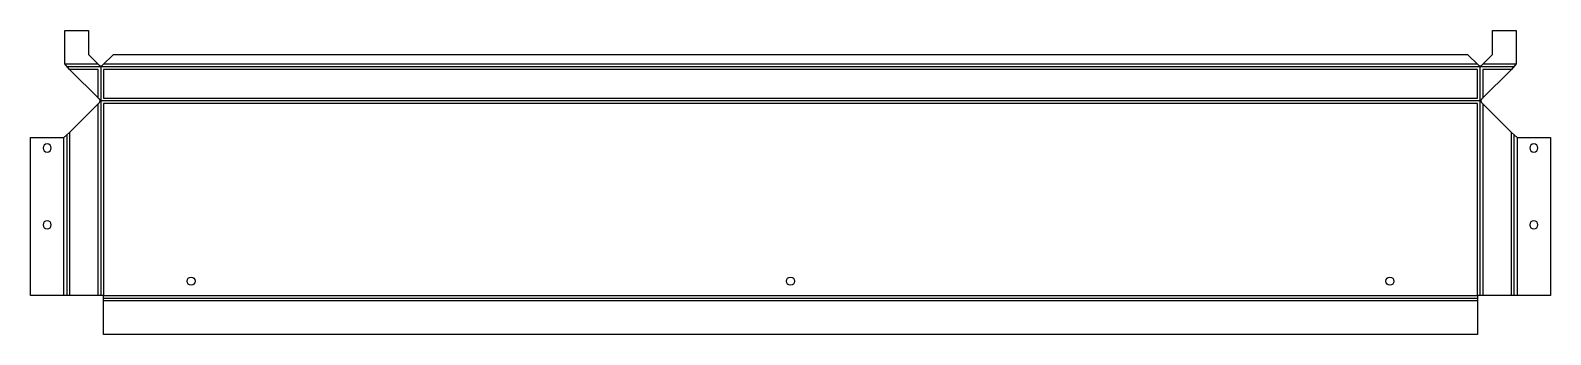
# Model space of a CAD drawing. Header units: millimetres. Extents: x -31 to 604, y 0 to 127.
import ezdxf

# ---------------------------------------------------------------- set-up
doc = ezdxf.new("R2010")
doc.units = ezdxf.units.MM

msp = doc.modelspace()

# ---------------------------------------------------------------- linework, layer by layer
at = {"layer": 'BEND'}
for p, q in [((-1.13, 111.65), (-15.19, 111.65)), ((-1.13, 112), (-1.13, 97.39)), ((574.13, 111.65), (-1.13, 111.65)), ((574.13, 97.39), (574.13, 112)), ((588.19, 111.65), (574.13, 111.65)), ((574.47, 97.39), (-1.47, 97.39)), ((-1.13, 97.39), (-1.13, 16.26)), ((574.13, 16.26), (574.13, 97.39)), ((-15.39, 83.19), (-15.39, 16.26)), ((588.39, 16.26), (588.39, 83.19)), ((0, 15.13), (573, 15.13))]:
    msp.add_line(p, q, dxfattribs=at)
at = {"layer": 'BEND_EXTENT'}
for p, q in [((-16.19, 112.79), (-2.33, 112.79)), ((-2.26, 110.52), (-14.19, 110.52)), ((-2.26, 98.59), (-2.26, 110.52)), ((0.07, 112.79), (572.93, 112.79)), ((587.19, 110.52), (575.26, 110.52)), ((575.26, 110.52), (575.26, 98.59)), ((575.33, 112.79), (589.19, 112.79)), ((-2.26, 16.26), (-2.26, 96.19)), ((575.26, 96.19), (575.26, 16.26)), ((-14.26, 84.19), (-14.26, 16.26)), ((587.26, 16.26), (587.26, 84.19)), ((-16.52, 16.26), (-16.52, 82.19)), ((589.52, 82.19), (589.52, 16.26)), ((573, 14), (0, 14))]:
    msp.add_line(p, q, dxfattribs=at)
for points in [[(573, 110.52), (0, 110.52), (0, 98.52), (573, 98.52)], [(573, 16.26), (573, 96.26), (0, 96.26), (0, 16.26)]]:
    msp.add_lwpolyline(points, close=True, dxfattribs=at)
at = {"layer": 'INTERIOR_PROFILES', "extrusion": (0, 0, -1)}
for centre in [(23.52, 77.76), (-596.52, 77.76), (23.52, 45.76), (-596.52, 45.76)]:
    msp.add_circle(centre, 1.7, dxfattribs=at)
at = {"layer": 'INTERIOR_PROFILES'}
for centre in [(36.5, 22.26), (286.5, 22.26), (536.5, 22.26)]:
    msp.add_circle(centre, 1.7, dxfattribs=at)
at = {"layer": 'OUTER_PROFILES'}
msp.add_lwpolyline([(-1.84, 112.29, 0.414214), (-0.42, 112.29), (4.07, 116.79), (568.93, 116.79), (573.42, 112.29, 0.414214), (574.84, 112.29), (579.33, 116.79), (579.33, 126.79), (589.19, 126.79), (589.19, 112.79), (587.19, 110.52), (574.77, 98.1, 0.414214), (574.77, 96.69), (587.26, 84.19), (589.52, 82.19), (603.52, 82.19), (603.52, 16.26), (573, 16.26), (573, 0), (0, 0), (0, 16.26), (-30.52, 16.26), (-30.52, 82.19), (-16.52, 82.19), (-14.26, 84.19), (-1.77, 96.69, 0.414214), (-1.77, 98.1), (-14.19, 110.52), (-16.19, 112.79), (-16.19, 126.79), (-6.33, 126.79), (-6.33, 116.79)], format="xyb", close=True, dxfattribs=at)

doc.saveas('drawing.dxf')
